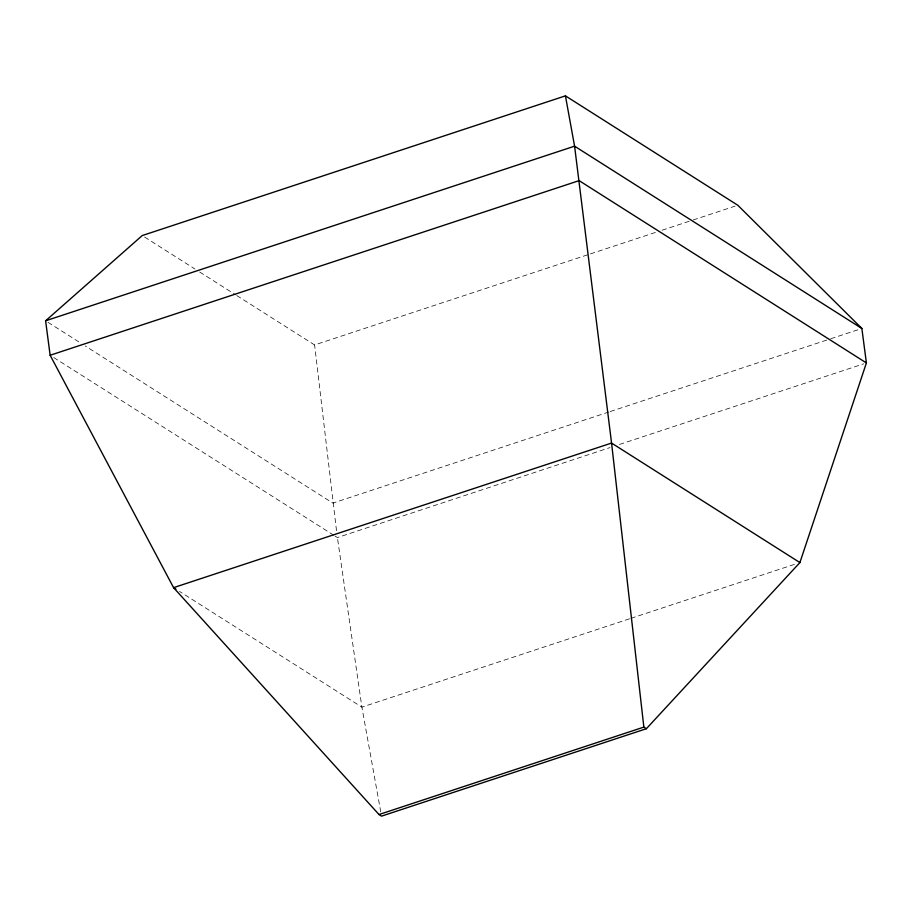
<?xml version="1.0" encoding="UTF-8"?>
<svg xmlns="http://www.w3.org/2000/svg" width="912" height="912" viewBox="0 0 912 912"><rect width="100%" height="100%" fill="white"/><g stroke="black" fill="none" stroke-linecap="round" stroke-linejoin="round"><path stroke-width="0.68" stroke-dasharray="4.56 3.42" d="M236.801 295.568L314.606 344.941L589.072 254.334M590.417 253.889L656.674 232.024M662.078 230.234L691.82 220.419M693.177 219.974L735.083 206.135M608.874 411.996L332.88 503.105L85.261 345.979M610.231 411.551L829.396 339.207M830.752 338.751L861.863 328.48M335.012 536.039L337.417 537.567L610.003 447.575M619.453 444.463L863.698 363.831M629.554 618.792L361.882 707.142L179.573 591.455M630.91 618.347L795.834 563.912M144.632 237.074L194.906 268.983M199.694 272.015L235.604 294.804M48.005 322.324L80.461 342.923M53.74 357.538L333.803 535.276M380.771 811.954L361.882 707.142L337.417 537.567M336.505 530.67L314.606 344.941"/><path stroke-width="1.37" d="M799.892 562.579L866.4 362.942L861.863 328.48L737.797 205.246L565.429 95.863L142.238 235.558L45.6 320.796L50.137 355.258L173.576 587.647L378.993 814.53L381.535 816.137L646.38 728.711L799.892 562.579L611.564 443.061L574.583 146.171L565.429 95.863M45.6 320.796L574.583 146.171L861.863 328.48M50.137 355.258L579.12 180.633L866.4 362.942M378.993 814.53L643.849 727.103L646.38 728.711M175.97 589.163L173.576 587.647L611.564 443.061L643.849 727.103"/></g></svg>
